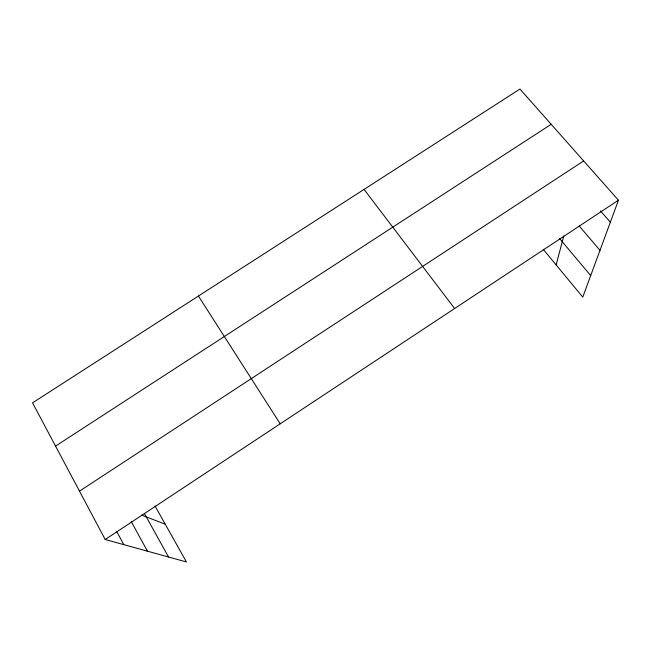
<?xml version="1.0" encoding="UTF-8"?>
<svg xmlns="http://www.w3.org/2000/svg" width="651" height="651" viewBox="0 0 651 651"><rect width="100%" height="100%" fill="white"/><g stroke="black" fill="none" stroke-linecap="round" stroke-linejoin="round"><path stroke-width="0.98" d="M556.125 264.908L563.807 235.906M155.036 506.022L186.446 561.959L105.193 539.508L32.55 402.847L519.946 89.041L618.45 200.215L582.767 297.116L543.276 249.357M105.193 539.508L618.45 200.215M79.487 491.147L583.654 160.943M55.547 446.114L551.185 124.3M141.625 515.096L165.248 524.201M600.474 210.883L610.353 222.203M579.195 226.003L599.994 250.334M559.665 238.616L590.693 275.576M364.072 189.4L454.626 308.509M198.433 296.042L280.215 423.809M144.335 513.387L168.544 557.012M131.16 521.418L147.443 551.185M116.651 531.387L123.796 544.651"/></g></svg>
